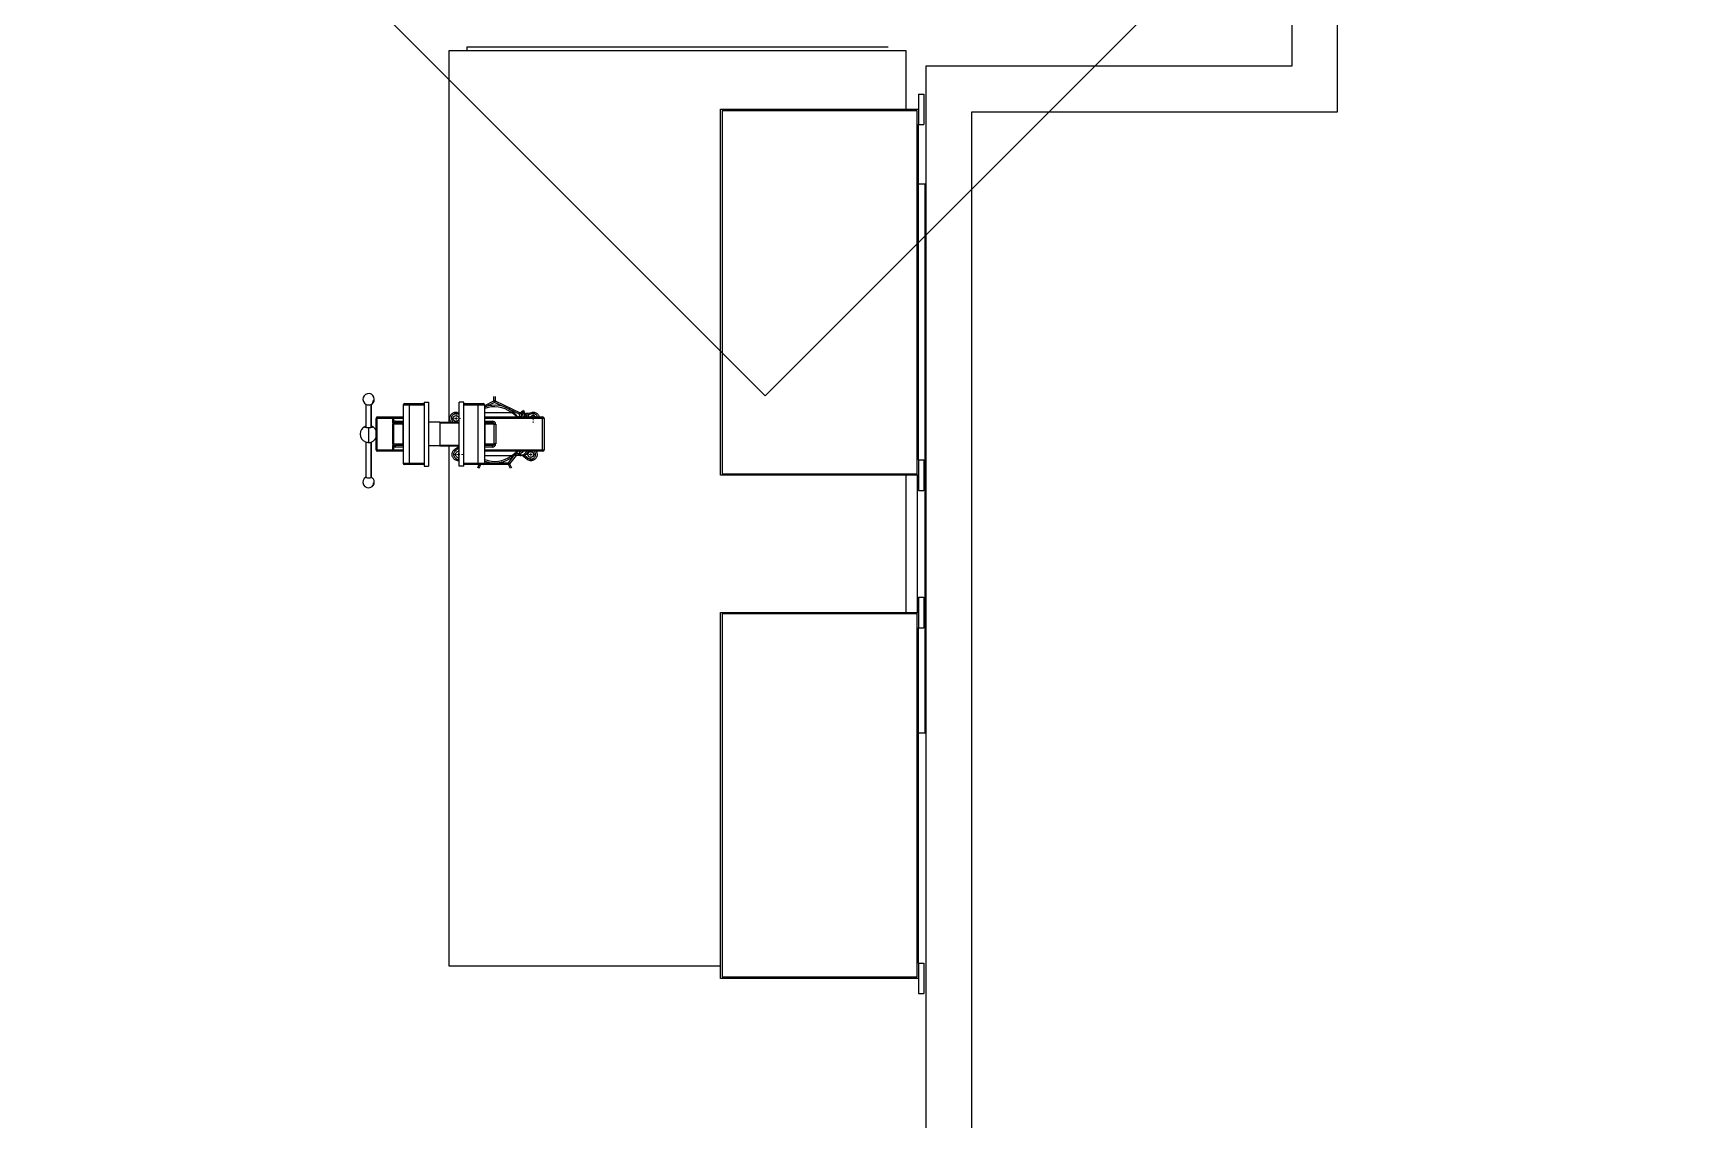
# Model space of a CAD drawing. Header units: inches. Extents: x -302 to 697, y -204 to 171.
# Drawn here: x 552.1 to 661.3, y -42.6 to 28.6 of the extents above; entities that cross this region are included whole.
import ezdxf

# ---------------------------------------------------------------- set-up
doc = ezdxf.new("R2010")
doc.units = ezdxf.units.IN
doc.header["$MEASUREMENT"] = 0

# ---------------------------------------------------------------- blocks, each defined once
blk = doc.blocks.new('SW_CENTERMARKSYMBOL_25')
at = {"color": 0, "linetype": 'Continuous', "lineweight": 18}
for p, q in [((-0.2, 0), (-0.2875, 0)), ((0, 0), (-0.1, 0)), ((0, 0.2), (0, 0.2875)), ((0, 0), (0, 0.1)), ((0, 0), (0, -0.1)), ((0, 0), (0.1, 0)), ((0.2, 0), (0.2875, 0)), ((0, -0.2), (0, -0.2875))]:
    blk.add_line(p, q, dxfattribs=at)
blk = doc.blocks.new('SW_CENTERMARKSYMBOL_26')
at = {"color": 0, "linetype": 'Continuous', "lineweight": 18}
for p, q in [((-0.2, 0), (-0.2875, 0)), ((0, 0), (-0.1, 0)), ((0, 0.2), (0, 0.2875)), ((0, 0), (0, 0.1)), ((0, 0), (0, -0.1)), ((0, 0), (0.1, 0)), ((0.2, 0), (0.2875, 0)), ((0, -0.2), (0, -0.2875))]:
    blk.add_line(p, q, dxfattribs=at)
blk = doc.blocks.new('SW_CENTERMARKSYMBOL_27')
at = {"color": 0, "linetype": 'Continuous', "lineweight": 18}
for p, q in [((-0.2, 0), (-0.2875, 0)), ((0, 0), (-0.1, 0)), ((0, 0.2), (0, 0.2875)), ((0, 0), (0, 0.1)), ((0, 0), (0, -0.1)), ((0, 0), (0.1, 0)), ((0.2, 0), (0.2875, 0)), ((0, -0.2), (0, -0.2875))]:
    blk.add_line(p, q, dxfattribs=at)
blk = doc.blocks.new('SW_CENTERMARKSYMBOL_28')
at = {"color": 0, "linetype": 'Continuous', "lineweight": 18}
for p, q in [((-0.2, 0), (-0.2875, 0)), ((0, 0), (-0.1, 0)), ((0, 0.2), (0, 0.2875)), ((0, 0), (0, 0.1)), ((0, 0), (0, -0.1)), ((0, 0), (0.1, 0)), ((0.2, 0), (0.2875, 0)), ((0, -0.2), (0, -0.2875))]:
    blk.add_line(p, q, dxfattribs=at)
blk = doc.blocks.new('sharp-lmv-42-plan')
at = {"color": 18, "true_color": 0x000000}
for p, q in [((-147.86, -132.13), (-147.86, -64.21)), ((-61.43, -132.13), (-147.86, -132.13))]:
    blk.add_line(p, q, dxfattribs=at)

msp = doc.modelspace()

# ---------------------------------------------------------------- linework, layer by layer
at = {"color": 7, "linetype": 'Continuous', "lineweight": 25}
for p, q in [((637.69, 23.48), (637.69, 133.48)), ((634.69, 130.48), (634.69, 26.48)), ((579.39, 27.48), (579.39, 3.12)), ((609.39, 27.48), (579.39, 27.48)), ((608.2, 27.73), (580.57, 27.73)), ((580.57, 27.73), (580.57, 27.48)), ((609.39, 23.65), (609.39, 27.48)), ((610.69, 26.48), (610.69, -119.52)), ((634.69, 26.48), (610.69, 26.48)), ((610.21, 24.65), (610.21, 22.65)), ((610.21, 24.65), (610.56, 24.65)), ((610.56, 24.65), (610.56, 22.65)), ((597.21, -0.35), (597.21, 23.65)), ((597.21, 23.65), (610.21, 23.65)), ((597.31, 23.55), (597.31, -0.25)), ((610.11, 23.55), (597.31, 23.55)), ((610.11, -0.25), (610.11, 23.55)), ((613.69, 23.48), (637.69, 23.48)), ((613.69, -122.52), (613.69, 23.48)), ((610.21, 0.65), (610.21, 22.65)), ((610.21, 22.65), (610.56, 22.65)), ((610.64, 18.73), (610.21, 18.73)), ((610.64, -17.27), (610.64, 18.73)), ((577.76, 4.45), (578.06, 4.45)), ((577.76, 4.45), (577.76, 0.25)), ((578.06, 4.45), (578.06, 0.25)), ((580.36, 4.45), (580.06, 4.45)), ((580.06, 0.25), (580.06, 4.45)), ((580.36, 0.25), (580.36, 4.45)), ((582.34, 4.52), (582.39, 4.43)), ((582.43, 4.52), (582.39, 4.43)), ((582.43, 4.52), (584.06, 3.74)), ((573.93, 4.31), (573.93, 2.77)), ((574.31, 2.77), (574.31, 4.31)), ((574.61, 1.32), (574.61, 3.37)), ((574.61, 3.37), (574.67, 3.37)), ((574.67, 3.37), (574.67, 1.32)), ((575.72, 3.37), (574.67, 3.37)), ((574.71, 3.47), (575.76, 3.47)), ((575.72, 3.08), (575.72, 3.37)), ((575.76, 3.37), (575.72, 3.37)), ((575.76, 3.37), (575.76, 3.47)), ((575.76, 3.47), (576.39, 3.47)), ((575.76, 3.37), (575.76, 3.16)), ((576.39, 4.25), (576.39, 3.05)), ((576.49, 4.35), (576.81, 4.35)), ((576.81, 4.25), (576.81, 4.35)), ((576.81, 4.35), (577.76, 4.35)), ((576.81, 0.45), (576.81, 4.25)), ((577.76, 4.25), (576.81, 4.25)), ((579.93, 3.67), (579.95, 3.77)), ((580.36, 4.35), (581.31, 4.35)), ((581.31, 4.25), (580.36, 4.25)), ((581.31, 4.35), (581.64, 4.35)), ((581.31, 4.35), (581.31, 4.25)), ((581.31, 0.45), (581.31, 4.25)), ((581.74, 3.05), (581.74, 4.25)), ((581.74, 3.47), (585.54, 3.47)), ((583.53, 3.85), (583.47, 3.77)), ((584.06, 3.74), (584.02, 3.65)), ((584.12, 3.67), (584.02, 3.65)), ((584.05, 3.51), (584.02, 3.65)), ((584.15, 3.53), (584.05, 3.51)), ((584.12, 3.67), (584.15, 3.53)), ((584.15, 3.53), (584.31, 3.72)), ((584.56, 3.71), (584.82, 3.77)), ((584.56, 3.71), (584.58, 3.61)), ((584.84, 3.67), (584.58, 3.61)), ((584.84, 3.67), (584.82, 3.77)), ((585.54, 3.37), (585.54, 3.47)), ((585.54, 1.32), (585.54, 3.37)), ((585.64, 3.37), (585.54, 3.37)), ((585.64, 3.37), (585.64, 1.32)), ((574.12, 2.75), (574.12, 1.81)), ((575.7, 3), (575.75, 3)), ((575.7, 1.7), (575.7, 3)), ((575.75, 3), (575.75, 1.7)), ((576.38, 3), (575.75, 3)), ((575.76, 3.16), (575.81, 3.08)), ((575.88, 3.1), (575.88, 3.2)), ((575.88, 3.1), (576.38, 3.1)), ((576.38, 3.1), (576.39, 3.1)), ((576.38, 1.7), (576.38, 3)), ((576.38, 3), (576.39, 3)), ((576.39, 3), (576.39, 1.7)), ((578.79, 3.12), (578.06, 3.12)), ((578.79, 3.12), (578.79, 1.57)), ((578.79, 3.12), (578.99, 3.12)), ((580.06, 3.07), (578.79, 3.07)), ((578.99, 3.07), (578.99, 3.12)), ((578.99, 3.12), (580.06, 3.12)), ((579.5, 3.18), (579.54, 3.13)), ((579.54, 3.13), (579.54, 3.14)), ((579.54, 3.13), (579.55, 3.12)), ((581.74, 3.1), (581.74, 3.1)), ((581.74, 3.1), (582.24, 3.1)), ((581.74, 1.7), (581.74, 3)), ((581.74, 3), (581.74, 1.7)), ((581.74, 3), (581.74, 3)), ((582.36, 3), (581.74, 3)), ((582.24, 3.1), (582.24, 3.2)), ((582.36, 1.7), (582.36, 3)), ((582.36, 3), (582.46, 3)), ((582.46, 3), (582.46, 1.7)), ((573.93, 1.83), (573.93, -0.49)), ((574.31, -0.49), (574.31, 1.83)), ((574.61, 1.32), (574.67, 1.32)), ((574.67, 1.32), (575.72, 1.32)), ((575.76, 1.22), (574.71, 1.22)), ((575.7, 1.7), (575.75, 1.7)), ((575.72, 1.32), (575.72, 1.61)), ((575.72, 1.32), (575.76, 1.32)), ((575.75, 1.7), (576.38, 1.7)), ((575.76, 1.53), (575.81, 1.62)), ((575.76, 1.53), (575.76, 1.32)), ((575.76, 1.22), (575.76, 1.32)), ((576.39, 1.22), (575.76, 1.22)), ((576.38, 1.6), (575.88, 1.6)), ((575.88, 1.5), (575.88, 1.6)), ((576.38, 1.7), (576.39, 1.7)), ((576.38, 1.6), (576.39, 1.6)), ((576.39, 1.65), (576.39, 0.45)), ((578.79, 1.57), (578.06, 1.57)), ((578.79, 1.62), (580.06, 1.62)), ((578.79, 1.57), (578.99, 1.57)), ((578.99, 1.62), (578.99, 1.57)), ((578.99, 1.57), (580.06, 1.57)), ((579.39, 1.57), (579.39, -32.52)), ((579.76, 1.33), (579.97, 1.5)), ((579.82, 1.25), (579.76, 1.33)), ((580.03, 1.42), (579.82, 1.25)), ((580.03, 1.42), (579.97, 1.5)), ((581.74, 1.7), (581.74, 1.7)), ((581.74, 1.7), (582.36, 1.7)), ((581.74, 0.45), (581.74, 1.65)), ((581.74, 1.6), (581.74, 1.6)), ((582.24, 1.6), (581.74, 1.6)), ((585.54, 1.22), (581.74, 1.22)), ((582.24, 1.5), (582.24, 1.6)), ((582.46, 1.7), (582.36, 1.7)), ((585.54, 1.22), (585.54, 1.32)), ((585.54, 1.32), (585.64, 1.32)), ((576.81, 0.35), (576.49, 0.35)), ((576.81, 0.35), (576.81, 0.45)), ((576.81, 0.45), (577.76, 0.45)), ((577.76, 0.35), (576.81, 0.35)), ((577.76, 0.25), (578.06, 0.25)), ((579.94, 0.61), (579.99, 0.61)), ((579.99, 0.61), (580.06, 0.62)), ((580, 0.61), (579.99, 0.61)), ((580.36, 0.25), (580.06, 0.25)), ((580.36, 0.45), (581.31, 0.45)), ((581.31, 0.35), (580.36, 0.35)), ((581.31, 0.45), (581.31, 0.35)), ((581.64, 0.35), (581.31, 0.35)), ((583.29, 0.46), (583.72, 1)), ((583.29, 0.46), (583.37, 0.4)), ((583.29, 0.46), (583.29, 0.36)), ((583.8, 0.94), (583.37, 0.4)), ((583.53, 0.84), (583.47, 0.92)), ((583.72, 1), (583.8, 0.94)), ((584.05, 0.94), (583.8, 0.94)), ((583.88, 0.97), (583.92, 0.97)), ((584.01, 0.98), (583.95, 1.06)), ((583.95, 0.96), (584.2, 0.96)), ((584.01, 0.98), (584.27, 0.98)), ((584.18, 0.96), (584.2, 0.96)), ((584.31, 0.87), (584.53, 0.7)), ((584.38, 0.95), (584.59, 0.77)), ((584.78, 0.61), (584.83, 0.61)), ((610.21, 0.65), (610.56, 0.65)), ((610.21, 0.65), (610.21, -1.35)), ((610.56, 0.65), (610.56, -1.35)), ((610.21, -0.35), (597.21, -0.35)), ((597.31, -0.25), (610.11, -0.25)), ((609.39, -9.35), (609.39, -0.35)), ((610.14, -9.35), (610.14, -0.35)), ((610.21, -1.35), (610.56, -1.35)), ((610.21, -8.35), (610.56, -8.35)), ((610.21, -8.35), (610.21, -10.35)), ((610.56, -8.35), (610.56, -10.35)), ((597.21, -33.35), (597.21, -9.35)), ((597.21, -9.35), (610.21, -9.35)), ((597.31, -9.45), (597.31, -33.25)), ((610.11, -9.45), (597.31, -9.45)), ((610.11, -33.25), (610.11, -9.45)), ((610.21, -32.35), (610.21, -10.35)), ((610.21, -10.35), (610.56, -10.35)), ((610.64, -17.27), (610.21, -17.27)), ((579.39, -32.52), (597.21, -32.52)), ((610.21, -32.35), (610.56, -32.35)), ((610.21, -32.35), (610.21, -34.35)), ((610.56, -32.35), (610.56, -34.35)), ((610.21, -33.35), (597.21, -33.35)), ((597.31, -33.25), (610.11, -33.25)), ((610.21, -34.35), (610.56, -34.35))]:
    msp.add_line(p, q, dxfattribs=at)
at = {"color": 8, "linetype": 'Continuous', "lineweight": 25}
for p, q in [((581.74, 4.23), (582.34, 4.52)), ((582.39, 4.43), (581.74, 4.12)), ((582.34, 4.52), (582.34, 4.82)), ((583.05, 4.12), (582.39, 4.43)), ((582.43, 4.82), (582.43, 4.52)), ((574.28, 2.76), (574.28, 4.29)), ((576.39, 3.37), (575.76, 3.37)), ((576.81, 4.25), (576.39, 4.25)), ((580.06, 3.64), (579.93, 3.67)), ((579.95, 3.77), (580.06, 3.74)), ((581.74, 4.25), (581.31, 4.25)), ((581.74, 3.77), (583.47, 3.77)), ((585.54, 3.37), (581.74, 3.37)), ((584.02, 3.65), (583.36, 3.97)), ((584.06, 3.74), (584.29, 3.92)), ((584.35, 3.85), (584.12, 3.67)), ((584.4, 3.65), (584.26, 3.47)), ((584.32, 3.75), (584.36, 3.8)), ((584.48, 3.59), (584.38, 3.47)), ((584.48, 3.73), (584.44, 3.68)), ((584.53, 3.47), (584.48, 3.59)), ((584.58, 3.61), (584.63, 3.47)), ((575.88, 3.2), (576.39, 3.2)), ((581.74, 3.2), (582.24, 3.2)), ((574.28, -0.52), (574.28, 1.82)), ((575.76, 1.32), (576.39, 1.32)), ((576.39, 1.5), (575.88, 1.5)), ((580.06, 1.37), (580.03, 1.42)), ((582.24, 1.5), (581.74, 1.5)), ((581.74, 1.32), (585.54, 1.32)), ((576.39, 0.45), (576.81, 0.45)), ((581.28, 0.14), (581.38, 0.35)), ((581.31, 0.45), (581.74, 0.45)), ((581.47, 0.35), (581.35, 0.1)), ((583.29, 0.36), (581.7, 0.36)), ((583.47, 0.92), (581.74, 0.92)), ((581.74, 0.46), (582.21, 0.46)), ((582.56, 0.46), (583.29, 0.46)), ((583.42, 0.1), (583.29, 0.36)), ((583.37, 0.4), (583.5, 0.14)), ((583.95, 1.06), (583.92, 0.97)), ((584.13, 0.93), (584.07, 0.93)), ((584.2, 0.95), (584.21, 0.94)), ((584.31, 0.87), (584.38, 0.95)), ((584.59, 0.77), (584.53, 0.7))]:
    msp.add_line(p, q, dxfattribs=at)
at = {"color": 7, "linetype": 'Continuous', "lineweight": 25, "flags": 128}
for points in [[(574.71, 3.47), (574.7, 3.47), (574.7, 3.46), (574.69, 3.45), (574.69, 3.44), (574.68, 3.43), (574.68, 3.41), (574.68, 3.39), (574.67, 3.37)], [(575.72, 3.37), (575.72, 3.39), (575.72, 3.41), (575.73, 3.43), (575.73, 3.44), (575.74, 3.45), (575.74, 3.46), (575.75, 3.47), (575.76, 3.47)], [(574.12, 2.75), (574.06, 2.75), (574.01, 2.76), (573.96, 2.77), (573.92, 2.78), (573.89, 2.79), (573.87, 2.81), (573.87, 2.83), (573.89, 2.84), (573.92, 2.86), (573.93, 2.86)], [(574.31, 2.86), (574.33, 2.86), (574.36, 2.84), (574.37, 2.83), (574.37, 2.81), (574.36, 2.79), (574.33, 2.78), (574.29, 2.77), (574.24, 2.76), (574.18, 2.75), (574.12, 2.75)], [(574.71, 1.22), (574.7, 1.22), (574.7, 1.23), (574.69, 1.24), (574.69, 1.25), (574.68, 1.27), (574.68, 1.28), (574.68, 1.3), (574.67, 1.32)], [(575.76, 1.22), (575.75, 1.22), (575.74, 1.23), (575.74, 1.24), (575.73, 1.25), (575.73, 1.27), (575.72, 1.28), (575.72, 1.3), (575.72, 1.32)], [(574.28, -0.52), (574.25, -0.53), (574.21, -0.54), (574.16, -0.54), (574.11, -0.54), (574.06, -0.54), (574.01, -0.53), (573.98, -0.52), (573.95, -0.51), (573.94, -0.5), (573.93, -0.49)], [(574.31, -0.49), (574.31, -0.49), (574.3, -0.5), (574.28, -0.52)]]:
    msp.add_lwpolyline(points, dxfattribs=at)
at = {"color": 7, "linetype": 'Continuous', "lineweight": 25}
for centre, radius in [((579.86, 3.37), 0.188), ((584.76, 1.01), 0.187)]:
    msp.add_circle(centre, radius, dxfattribs=at)
for centre, radius, start, end in [((574.12, 4.63), 0.375, 0, 244.1811), ((574.13, 4.56), 0.307, 298.6102, 2.9605), ((574.12, 4.63), 0.375, 295.8189, 0), ((582.39, 4.43), 0.101, 64.8435, 115.1565), ((574.12, 4.76), 0.496, 250.6947, 288.717), ((574.71, 3.37), 0.1, 90, 180), ((576.49, 4.25), 0.1, 90, 180), ((581.64, 4.25), 0.1, 0, 90), ((582.39, 2.35), 1.89, 52.7583, 110.1156), ((583.82, 3.46), 0.0738, 42.3513, 109.2707), ((583.84, 3.44), 0.0712, 49.7014, 108.047), ((584.02, 3.65), 0.101, 13.4149, 63.7279), ((584.4, 3.75), 0.101, 193.8467, 265.4187), ((584.42, 3.78), 0.101, 193.7894, 281.7221), ((584.39, 3.55), 0.101, 25.9976, 85.4), ((584.91, 3.37), 0.188, 90, 147.2577), ((584.91, 3.37), 0.188, 32.7423, 90), ((585.54, 3.37), 0.1, 0, 90), ((574.12, 2.35), 0.55, 112.2036, 247.7964), ((574.12, 2.35), 0.55, 27.0357, 67.7964), ((575.63, 2.92), 0.179, 39.1681, 59.445), ((574.1, 2.38), 0.575, 251.1874, 272.2221), ((574.15, 2.35), 0.549, 267.2634, 289.3271), ((574.12, 2.35), 0.55, 292.2036, 332.9643), ((574.71, 1.32), 0.1, 180, 270), ((575.63, 1.77), 0.179, 300.555, 320.8319), ((580.01, 1.01), 0.187, 74.5086, 285.4914), ((583.82, 1.23), 0.0738, 250.7291, 317.6504), ((583.84, 1.25), 0.0712, 251.953, 310.2986), ((585.54, 1.32), 0.1, 270, 0), ((576.49, 0.45), 0.1, 180, 270), ((581.64, 0.45), 0.1, 270, 0), ((582.39, 2.35), 1.89, 249.8844, 270), ((582.39, 2.35), 1.89, 270, 307.2417), ((583.29, 0.47), 0.101, 270.5578, 320.8708), ((583.95, 1.06), 0.1, 249.3689, 270), ((574.12, -0.8), 0.375, 120, 293.9372), ((574.12, -0.8), 0.375, 293.9372, 0), ((574.12, -0.8), 0.375, 0, 60)]:
    msp.add_arc(centre, radius, start, end, dxfattribs=at)
at = {"color": 8, "linetype": 'Continuous', "lineweight": 25}
for centre, radius, start, end in [((582.39, 2.35), 1.79, 52.7583, 111.2925), ((582.39, 2.35), 1.79, 248.7075, 307.2417), ((583.95, 1.06), 0.0975, 270.0499, 310.1208), ((584.13, 0.88), 0.0988, 120.1931, 142.3549), ((584.15, 0.87), 0.0985, 109.3125, 142.3885), ((584.2, 1.06), 0.0975, 270.0499, 310.1208), ((574.14, -0.87), 0.304, 296.5792, 3.3084)]:
    msp.add_arc(centre, radius, start, end, dxfattribs=at)
msp.add_ellipse((584.25, 3.55), major_axis=(-0.127, -0.159), ratio=0.984225, start_param=5.617724, end_param=5.798778, dxfattribs=at)
at = {"color": 7, "linetype": 'Continuous', "lineweight": 25}
for centre, major_axis, ratio, start_param, end_param in [((575.95, 3), (0.254, 0), 0.787556, 2.717659, 3.141593), ((575.88, 3), (-0.215, 0), 0.932266, 4.712389, 5.344834), ((582.24, 3), (-0.215, 0), 0.932266, 3.141593, 4.712389), ((575.95, 1.7), (0.254, 0), 0.787556, 3.141593, 3.565527), ((575.88, 1.7), (0.215, 0), 0.932266, 4.079944, 4.712389), ((582.24, 1.7), (0.215, 0), 0.932266, 4.712389, 6.283185), ((583.88, 0.87), (-0.203, 0), 0.984225, 4.347034, 5.617724)]:
    msp.add_ellipse(centre, major_axis=major_axis, ratio=ratio, start_param=start_param, end_param=end_param, dxfattribs=at)
at = {"color": 8, "linetype": 'Continuous', "lineweight": 25}
for points, knots in [([(579.54, 3.14), (579.53, 3.15), (579.5, 3.18), (579.47, 3.24), (579.45, 3.32), (579.45, 3.4), (579.46, 3.47), (579.49, 3.55), (579.52, 3.62), (579.58, 3.67), (579.64, 3.72), (579.71, 3.76), (579.79, 3.78), (579.86, 3.78), (579.91, 3.78), (579.93, 3.77), (579.94, 3.77)], [0, 0, 0, 0, 0.047392, 0.126981, 0.206744, 0.286378, 0.365634, 0.445137, 0.524138, 0.603426, 0.682544, 0.761586, 0.840975, 0.929546, 0.968925, 1, 1, 1, 1]), ([(579.93, 3.67), (579.89, 3.68), (579.81, 3.69), (579.7, 3.65), (579.61, 3.57), (579.55, 3.46), (579.55, 3.34), (579.59, 3.22), (579.65, 3.15), (579.7, 3.13), (579.72, 3.12)], [0, 0, 0, 0, 0.13528, 0.270269, 0.405401, 0.54041, 0.675283, 0.810114, 0.945018, 1, 1, 1, 1]), ([(584.15, 3.53), (584.15, 3.52), (584.16, 3.5), (584.17, 3.48), (584.18, 3.47), (584.19, 3.47)], [0, 0, 0, 0, 0.465792, 0.925704, 1, 1, 1, 1]), ([(584.83, 3.77), (584.84, 3.77), (584.86, 3.78), (584.89, 3.78), (584.93, 3.78), (584.99, 3.78), (585.06, 3.76), (585.13, 3.72), (585.2, 3.68), (585.25, 3.62), (585.29, 3.55), (585.31, 3.5), (585.31, 3.47), (585.31, 3.47)], [0, 0, 0, 0, 0.043957, 0.078245, 0.139279, 0.249315, 0.373071, 0.497648, 0.621552, 0.74601, 0.870259, 0.994701, 1, 1, 1, 1]), ([(585.21, 3.47), (585.19, 3.5), (585.17, 3.57), (585.09, 3.64), (585, 3.68), (584.92, 3.69), (584.87, 3.68), (584.84, 3.67)], [0, 0, 0, 0, 0.224658, 0.482605, 0.655098, 0.827783, 1, 1, 1, 1]), ([(576.39, 3.05), (576.39, 3.04), (576.39, 3.04), (576.39, 3.02), (576.39, 3), (576.39, 3)], [0, 0, 0, 0, 0.157407, 0.576383, 1, 1, 1, 1]), ([(581.74, 3), (581.74, 3), (581.74, 3.02), (581.74, 3.04), (581.74, 3.04), (581.74, 3.05)], [0, 0, 0, 0, 0.422716, 0.842998, 1, 1, 1, 1]), ([(576.39, 1.7), (576.39, 1.69), (576.39, 1.67), (576.39, 1.66), (576.39, 1.65), (576.39, 1.65)], [0, 0, 0, 0, 0.422716, 0.842998, 1, 1, 1, 1]), ([(579.99, 0.61), (579.98, 0.61), (579.94, 0.61), (579.87, 0.63), (579.8, 0.66), (579.73, 0.7), (579.68, 0.76), (579.64, 0.83), (579.61, 0.9), (579.6, 0.98), (579.6, 1.06), (579.61, 1.13), (579.65, 1.21), (579.68, 1.26), (579.72, 1.3), (579.74, 1.32), (579.75, 1.32)], [0, 0, 0, 0, 0.047392, 0.126981, 0.206744, 0.286378, 0.365634, 0.445137, 0.524138, 0.603426, 0.682544, 0.761586, 0.840975, 0.929546, 0.968925, 1, 1, 1, 1]), ([(579.82, 1.25), (579.79, 1.22), (579.73, 1.17), (579.69, 1.05), (579.7, 0.93), (579.75, 0.82), (579.84, 0.74), (579.95, 0.7), (580.03, 0.71), (580.06, 0.72)], [0, 0, 0, 0, 0.145271, 0.290229, 0.435341, 0.580321, 0.725155, 0.869945, 1, 1, 1, 1]), ([(580.06, 1.45), (580.06, 1.45), (580.05, 1.44), (580.04, 1.43), (580.03, 1.42)], [0, 0, 0, 0, 0.231163, 1, 1, 1, 1]), ([(581.74, 1.65), (581.74, 1.65), (581.74, 1.66), (581.74, 1.67), (581.74, 1.69), (581.74, 1.7)], [0, 0, 0, 0, 0.157407, 0.576383, 1, 1, 1, 1]), ([(583.95, 1.06), (583.99, 1.1), (584.05, 1.15), (584.1, 1.21), (584.11, 1.22)], [0, 0, 0, 0, 0.73903, 1, 1, 1, 1]), ([(584.25, 1.22), (584.24, 1.22), (584.21, 1.17), (584.14, 1.09), (584.05, 1.02), (584.01, 0.98)], [0, 0, 0, 0, 0.029116, 0.512926, 1, 1, 1, 1]), ([(584.27, 0.98), (584.31, 1.02), (584.39, 1.09), (584.46, 1.17), (584.5, 1.22), (584.5, 1.22)], [0, 0, 0, 0, 0.484859, 0.972687, 1, 1, 1, 1]), ([(584.62, 1.22), (584.6, 1.19), (584.53, 1.09), (584.44, 1.01), (584.38, 0.95)], [0, 0, 0, 0, 0.276644, 1, 1, 1, 1]), ([(584.59, 0.77), (584.63, 0.75), (584.7, 0.71), (584.82, 0.7), (584.93, 0.74), (585.02, 0.82), (585.08, 0.93), (585.08, 1.04), (585.06, 1.13), (585.02, 1.19), (585, 1.21), (584.99, 1.22)], [0, 0, 0, 0, 0.131347, 0.262653, 0.393792, 0.524827, 0.655853, 0.786963, 0.874638, 0.962411, 1, 1, 1, 1]), ([(585.12, 1.22), (585.12, 1.22), (585.14, 1.19), (585.16, 1.13), (585.18, 1.06), (585.18, 0.98), (585.16, 0.9), (585.14, 0.83), (585.09, 0.76), (585.04, 0.7), (584.98, 0.66), (584.9, 0.63), (584.84, 0.61), (584.8, 0.61), (584.78, 0.61)], [0, 0, 0, 0, 0.025134, 0.116485, 0.208441, 0.299901, 0.391769, 0.483484, 0.575341, 0.667636, 0.759585, 0.852269, 0.944513, 1, 1, 1, 1]), ([(583.88, 0.97), (583.87, 0.97), (583.85, 0.97), (583.82, 0.96), (583.8, 0.94), (583.8, 0.94)], [0, 0, 0, 0, 0.313935, 0.659904, 1, 1, 1, 1])]:
    msp.add_open_spline(points, degree=3, knots=knots, dxfattribs=at)
at = {"color": 7, "linetype": 'Continuous', "lineweight": 25}
for points in [[(579.94, 3.77), (579.94, 3.77), (579.95, 3.77), (579.95, 3.77)], [(584.82, 3.77), (584.83, 3.77), (584.83, 3.77), (584.83, 3.77)], [(579.75, 1.32), (579.75, 1.32), (579.75, 1.33), (579.76, 1.33)], [(582.36, 1.7), (582.36, 1.68), (582.36, 1.66), (582.33, 1.62), (582.29, 1.6), (582.26, 1.6), (582.24, 1.6)]]:
    msp.add_open_spline(points, degree=3, dxfattribs=at)
for points, knots in [([(583.8, 3.53), (583.8, 3.53), (583.79, 3.53), (583.79, 3.54), (583.78, 3.54), (583.77, 3.55), (583.77, 3.56), (583.76, 3.56), (583.75, 3.57), (583.75, 3.58), (583.74, 3.58), (583.73, 3.59), (583.72, 3.6), (583.71, 3.61), (583.7, 3.61), (583.69, 3.62), (583.68, 3.63), (583.67, 3.64), (583.66, 3.64), (583.65, 3.66), (583.63, 3.67), (583.6, 3.69), (583.57, 3.71), (583.54, 3.73), (583.5, 3.75), (583.48, 3.76), (583.47, 3.77)], [0, 0, 0, 0, 0.024837, 0.04997, 0.075413, 0.101177, 0.127277, 0.153723, 0.180528, 0.207703, 0.235257, 0.263202, 0.291547, 0.320302, 0.349475, 0.379075, 0.40911, 0.439589, 0.470519, 0.501906, 0.577488, 0.655952, 0.737373, 0.821816, 0.909341, 1, 1, 1, 1]), ([(583.53, 3.85), (583.57, 3.82), (583.6, 3.8), (583.67, 3.74), (583.7, 3.71), (583.74, 3.66), (583.76, 3.65), (583.78, 3.62), (583.8, 3.6), (583.82, 3.57), (583.84, 3.56), (583.86, 3.53), (583.87, 3.52), (583.88, 3.51)], [0, 0, 0, 0, 0.25, 0.25, 0.5, 0.5, 0.625, 0.625, 0.75, 0.75, 0.875, 0.875, 1, 1, 1, 1]), ([(583.82, 3.51), (583.82, 3.51), (583.81, 3.51), (583.81, 3.52), (583.8, 3.52), (583.8, 3.53), (583.8, 3.53)], [0, 0, 0, 0, 0.275584, 0.499971, 0.761991, 1, 1, 1, 1]), ([(583.96, 3.47), (583.95, 3.47), (583.95, 3.47), (583.94, 3.47), (583.93, 3.47), (583.92, 3.47), (583.91, 3.47), (583.9, 3.48), (583.88, 3.48), (583.87, 3.49), (583.85, 3.49), (583.84, 3.5), (583.83, 3.5), (583.82, 3.51), (583.82, 3.51)], [0, 0, 0, 0, 0.063626, 0.120507, 0.170644, 0.214035, 0.250681, 0.383525, 0.501152, 0.630843, 0.750033, 0.837558, 0.920868, 1, 1, 1, 1]), ([(583.88, 3.51), (583.88, 3.51), (583.88, 3.5), (583.88, 3.5), (583.88, 3.5), (583.89, 3.5), (583.89, 3.5)], [0, 0, 0, 0, 0.24509, 0.492565, 0.74366, 1, 1, 1, 1]), ([(583.89, 3.5), (583.89, 3.5), (583.89, 3.49), (583.9, 3.49), (583.9, 3.49), (583.91, 3.48), (583.91, 3.48), (583.92, 3.48), (583.93, 3.47), (583.94, 3.47), (583.95, 3.47), (583.95, 3.47), (583.96, 3.47)], [0, 0, 0, 0, 0.072065, 0.148598, 0.229607, 0.315096, 0.405071, 0.499534, 0.616962, 0.749731, 0.853818, 1, 1, 1, 1]), ([(584.31, 3.72), (584.31, 3.73), (584.31, 3.73), (584.31, 3.73), (584.31, 3.74), (584.32, 3.74), (584.32, 3.75), (584.32, 3.75)], [0, 0, 0, 0, 0.25, 0.25, 0.5, 0.5, 1, 1, 1, 1]), ([(584.44, 3.68), (584.44, 3.68), (584.43, 3.67), (584.43, 3.67), (584.42, 3.67), (584.42, 3.66), (584.41, 3.66), (584.41, 3.66), (584.4, 3.65), (584.4, 3.65), (584.4, 3.65), (584.4, 3.65)], [0, 0, 0, 0, 0.09488, 0.192554, 0.292292, 0.39425, 0.499303, 0.664524, 0.832996, 0.91594, 1, 1, 1, 1]), ([(584.56, 3.71), (584.55, 3.71), (584.54, 3.7), (584.51, 3.7), (584.5, 3.7), (584.48, 3.69), (584.47, 3.69), (584.46, 3.68), (584.45, 3.68), (584.44, 3.68)], [0, 0, 0, 0, 0.25, 0.25, 0.5, 0.5, 0.75, 0.75, 1, 1, 1, 1]), ([(584.48, 3.59), (584.48, 3.59), (584.48, 3.59), (584.48, 3.6), (584.49, 3.6), (584.49, 3.6), (584.5, 3.6), (584.5, 3.6), (584.51, 3.6), (584.52, 3.61), (584.53, 3.61), (584.54, 3.61), (584.56, 3.61), (584.57, 3.61), (584.58, 3.61)], [0, 0, 0, 0, 0.125, 0.125, 0.25, 0.25, 0.375, 0.375, 0.5, 0.5, 0.625, 0.75, 0.875, 1, 1, 1, 1]), ([(575.76, 3.16), (575.75, 3.15), (575.74, 3.13), (575.73, 3.11), (575.72, 3.09), (575.72, 3.08)], [0, 0, 0, 0, 0.5, 0.5, 1, 1, 1, 1]), ([(575.77, 3.04), (575.77, 3.04), (575.76, 3.03), (575.76, 3.03), (575.76, 3.02), (575.76, 3.02), (575.76, 3.01), (575.75, 3.01), (575.75, 3.01), (575.75, 3), (575.75, 3), (575.75, 3)], [0, 0, 0, 0, 0.127362, 0.24947, 0.366749, 0.479682, 0.588809, 0.694727, 0.79809, 0.8996, 1, 1, 1, 1]), ([(575.81, 3.08), (575.81, 3.08), (575.81, 3.07), (575.8, 3.07), (575.8, 3.07), (575.79, 3.06), (575.79, 3.06), (575.78, 3.05), (575.78, 3.05), (575.77, 3.04), (575.77, 3.04), (575.77, 3.04)], [0, 0, 0, 0, 0.078315, 0.161667, 0.250126, 0.364659, 0.498851, 0.623724, 0.749168, 0.877823, 1, 1, 1, 1]), ([(575.88, 3.1), (575.88, 3.1), (575.88, 3.1), (575.87, 3.1), (575.86, 3.09), (575.85, 3.09), (575.84, 3.09), (575.83, 3.09), (575.82, 3.08), (575.81, 3.08), (575.81, 3.08)], [0, 0, 0, 0, 0.104246, 0.189476, 0.255688, 0.389665, 0.50899, 0.686693, 0.850329, 1, 1, 1, 1]), ([(576.38, 3.1), (576.38, 3.1), (576.37, 3.1), (576.37, 3.09), (576.37, 3.09), (576.36, 3.09), (576.36, 3.08), (576.36, 3.08), (576.36, 3.07), (576.37, 3.06), (576.37, 3.04), (576.37, 3.03), (576.38, 3.03), (576.38, 3.02), (576.38, 3.01), (576.38, 3), (576.38, 3)], [0, 0, 0, 0, 0.125, 0.125, 0.25, 0.25, 0.375, 0.375, 0.5, 0.625, 0.75, 0.75, 0.875, 0.875, 0.9375, 1, 1, 1, 1]), ([(581.74, 3), (581.74, 3), (581.74, 3.01), (581.75, 3.02), (581.75, 3.03), (581.75, 3.04), (581.75, 3.04), (581.76, 3.05), (581.76, 3.06), (581.76, 3.07), (581.76, 3.08), (581.76, 3.09), (581.75, 3.09), (581.75, 3.1), (581.74, 3.1)], [0, 0, 0, 0, 0.125, 0.125, 0.1875, 0.25, 0.25, 0.375, 0.375, 0.5, 0.625, 0.75, 0.875, 1, 1, 1, 1]), ([(582.36, 3), (582.36, 3), (582.36, 3), (582.36, 3.01), (582.36, 3.01), (582.36, 3.02), (582.36, 3.02), (582.36, 3.03), (582.35, 3.04), (582.34, 3.05), (582.33, 3.07), (582.31, 3.08), (582.29, 3.09), (582.28, 3.09), (582.27, 3.09), (582.25, 3.1), (582.25, 3.1), (582.24, 3.1)], [0, 0, 0, 0, 0.031095, 0.062366, 0.09387, 0.125664, 0.157803, 0.190339, 0.223323, 0.337722, 0.462797, 0.584564, 0.724082, 0.788513, 0.86106, 0.918872, 1, 1, 1, 1]), ([(575.72, 1.61), (575.72, 1.6), (575.73, 1.58), (575.74, 1.56), (575.75, 1.54), (575.76, 1.53)], [0, 0, 0, 0, 0.5, 0.5, 1, 1, 1, 1]), ([(575.75, 1.7), (575.75, 1.69), (575.75, 1.69), (575.75, 1.69), (575.75, 1.68), (575.75, 1.68), (575.76, 1.67), (575.76, 1.67), (575.76, 1.67), (575.76, 1.66), (575.76, 1.66), (575.77, 1.66), (575.77, 1.65)], [0, 0, 0, 0, 0.090324, 0.181487, 0.274032, 0.36848, 0.465321, 0.565009, 0.667961, 0.774556, 0.885133, 1, 1, 1, 1]), ([(575.77, 1.65), (575.77, 1.65), (575.77, 1.65), (575.77, 1.65), (575.78, 1.64), (575.78, 1.63), (575.79, 1.63), (575.8, 1.62), (575.81, 1.62), (575.81, 1.62), (575.81, 1.62)], [0, 0, 0, 0, 0.072853, 0.156173, 0.249972, 0.498858, 0.643292, 0.784953, 0.896834, 1, 1, 1, 1]), ([(575.81, 1.62), (575.81, 1.61), (575.82, 1.61), (575.82, 1.61), (575.83, 1.61), (575.84, 1.6), (575.85, 1.6), (575.85, 1.6), (575.86, 1.6), (575.87, 1.6), (575.88, 1.6), (575.88, 1.6)], [0, 0, 0, 0, 0.088138, 0.181291, 0.279484, 0.38274, 0.491077, 0.610369, 0.744358, 0.850776, 1, 1, 1, 1]), ([(576.38, 1.7), (576.38, 1.69), (576.38, 1.68), (576.38, 1.67), (576.37, 1.66), (576.37, 1.66), (576.37, 1.65), (576.37, 1.64), (576.37, 1.63), (576.36, 1.62), (576.36, 1.61), (576.37, 1.6), (576.37, 1.6), (576.38, 1.6), (576.38, 1.6)], [0, 0, 0, 0, 0.125, 0.125, 0.1875, 0.25, 0.25, 0.375, 0.375, 0.5, 0.625, 0.75, 0.875, 1, 1, 1, 1]), ([(580.07, 1.57), (580.05, 1.56), (580.04, 1.55), (580, 1.53), (579.99, 1.51), (579.97, 1.5)], [0, 0, 0, 0, 0.5, 0.5, 1, 1, 1, 1]), ([(581.74, 1.6), (581.75, 1.6), (581.75, 1.6), (581.75, 1.6), (581.76, 1.6), (581.76, 1.61), (581.76, 1.61), (581.76, 1.62), (581.76, 1.62), (581.76, 1.64), (581.75, 1.65), (581.75, 1.66), (581.75, 1.66), (581.75, 1.68), (581.74, 1.68), (581.74, 1.69), (581.74, 1.7)], [0, 0, 0, 0, 0.125, 0.125, 0.25, 0.25, 0.375, 0.375, 0.5, 0.625, 0.75, 0.75, 0.875, 0.875, 0.9375, 1, 1, 1, 1]), ([(583.47, 0.92), (583.48, 0.92), (583.49, 0.93), (583.5, 0.94), (583.52, 0.95), (583.54, 0.96), (583.55, 0.97), (583.57, 0.98), (583.58, 0.99), (583.6, 1), (583.61, 1.01), (583.63, 1.02), (583.64, 1.03), (583.65, 1.04), (583.67, 1.05), (583.69, 1.07), (583.71, 1.08), (583.72, 1.1), (583.74, 1.11), (583.75, 1.12), (583.77, 1.13), (583.78, 1.14), (583.79, 1.15), (583.8, 1.16), (583.8, 1.16)], [0, 0, 0, 0, 0.045951, 0.091105, 0.135469, 0.179048, 0.221851, 0.263884, 0.305155, 0.345673, 0.385445, 0.424481, 0.46279, 0.500384, 0.556267, 0.610699, 0.663723, 0.715387, 0.765743, 0.814847, 0.862757, 0.909539, 0.955262, 1, 1, 1, 1]), ([(583.88, 1.18), (583.88, 1.18), (583.87, 1.18), (583.87, 1.17), (583.86, 1.16), (583.85, 1.15), (583.84, 1.14), (583.83, 1.13), (583.81, 1.1), (583.77, 1.06), (583.73, 1.01), (583.68, 0.96), (583.63, 0.92), (583.59, 0.89), (583.56, 0.86), (583.54, 0.85), (583.53, 0.84)], [0, 0, 0, 0, 0.024637, 0.049452, 0.074469, 0.099713, 0.125207, 0.186781, 0.249741, 0.371737, 0.499635, 0.638584, 0.785329, 0.854997, 0.926524, 1, 1, 1, 1]), ([(583.8, 1.16), (583.8, 1.17), (583.8, 1.17), (583.81, 1.17), (583.81, 1.18), (583.82, 1.18), (583.82, 1.18)], [0, 0, 0, 0, 0.238305, 0.500029, 0.724736, 1, 1, 1, 1]), ([(583.82, 1.18), (583.82, 1.18), (583.83, 1.19), (583.83, 1.19), (583.84, 1.19), (583.85, 1.2), (583.87, 1.21), (583.88, 1.21), (583.9, 1.22), (583.92, 1.22), (583.94, 1.22), (583.95, 1.22), (583.96, 1.22)], [0, 0, 0, 0, 0.059011, 0.120348, 0.184029, 0.250069, 0.369736, 0.500006, 0.617585, 0.749936, 0.853478, 1, 1, 1, 1]), ([(583.89, 1.19), (583.89, 1.19), (583.88, 1.19), (583.88, 1.19), (583.88, 1.18)], [0, 0, 0, 0, 0.501954, 1, 1, 1, 1]), ([(583.96, 1.22), (583.95, 1.22), (583.95, 1.22), (583.95, 1.22), (583.94, 1.22), (583.94, 1.22), (583.93, 1.22), (583.92, 1.21), (583.91, 1.21), (583.9, 1.21), (583.89, 1.2), (583.89, 1.2), (583.89, 1.19)], [0, 0, 0, 0, 0.077636, 0.145187, 0.202652, 0.250032, 0.382856, 0.500007, 0.640159, 0.770197, 0.890138, 1, 1, 1, 1]), ([(584.07, 0.93), (584.07, 0.93), (584.07, 0.93), (584.06, 0.93), (584.06, 0.93), (584.06, 0.94), (584.06, 0.94), (584.05, 0.94)], [0, 0, 0, 0, 0.5, 0.5, 0.75, 0.75, 1, 1, 1, 1]), ([(584.2, 0.96), (584.2, 0.96), (584.2, 0.96), (584.2, 0.95), (584.21, 0.95), (584.23, 0.93), (584.26, 0.92), (584.28, 0.89), (584.3, 0.88), (584.31, 0.87)], [0, 0, 0, 0, 0.066681, 0.193148, 0.330863, 0.48136, 0.642846, 0.816497, 1, 1, 1, 1]), ([(584.21, 0.94), (584.22, 0.94), (584.23, 0.93), (584.25, 0.92), (584.25, 0.92), (584.28, 0.9), (584.3, 0.88), (584.31, 0.87)], [0, 0, 0, 0, 0.25, 0.25, 0.5, 0.5, 1, 1, 1, 1]), ([(584.27, 0.98), (584.27, 0.98), (584.27, 0.98), (584.27, 0.99), (584.27, 0.99), (584.28, 0.99), (584.28, 0.98), (584.28, 0.98), (584.29, 0.98), (584.3, 0.98), (584.31, 0.98), (584.32, 0.97), (584.33, 0.97), (584.34, 0.96), (584.35, 0.96), (584.37, 0.95), (584.37, 0.95), (584.38, 0.95)], [0, 0, 0, 0, 0.037086, 0.076004, 0.116772, 0.159397, 0.203873, 0.250177, 0.308924, 0.375457, 0.500064, 0.625197, 0.690887, 0.750021, 0.839387, 0.922768, 1, 1, 1, 1]), ([(584.53, 0.7), (584.57, 0.67), (584.64, 0.62), (584.73, 0.61), (584.78, 0.61)], [0, 0, 0, 0, 0.499881, 1, 1, 1, 1]), ([(584.78, 0.61), (584.77, 0.61), (584.73, 0.61), (584.67, 0.62), (584.6, 0.65), (584.55, 0.68), (584.53, 0.7)], [0, 0, 0, 0, 0.11819, 0.412366, 0.705476, 1, 1, 1, 1])]:
    msp.add_open_spline(points, degree=3, knots=knots, dxfattribs=at)

# ---------------------------------------------------------------- block references
at = {"rotation": 45}
msp.add_blockref('sharp-lmv-42-plan', (611.26, 202.84), dxfattribs=at)
at = {"color": 7, "linetype": 'Continuous', "lineweight": 0}
for name, p in [('SW_CENTERMARKSYMBOL_25', (579.86, 3.37)), ('SW_CENTERMARKSYMBOL_27', (584.91, 3.37)), ('SW_CENTERMARKSYMBOL_26', (580.01, 1.01)), ('SW_CENTERMARKSYMBOL_28', (584.76, 1.01))]:
    msp.add_blockref(name, p, dxfattribs=at)

doc.saveas('drawing.dxf')
